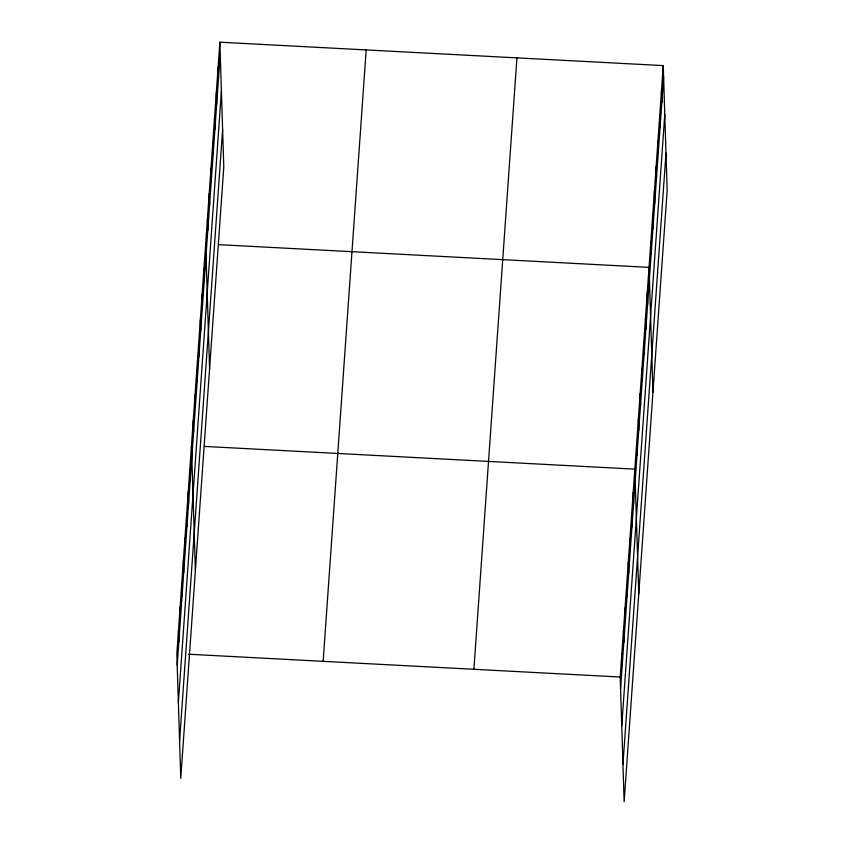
<?xml version="1.0" encoding="UTF-8"?>
<svg xmlns="http://www.w3.org/2000/svg" width="844" height="844" viewBox="0 0 844 844"><rect width="100%" height="100%" fill="white"/><g stroke="black" fill="none" stroke-linecap="round" stroke-linejoin="round"><path stroke-width="1.27" d="M219.862 42.2L176.839 653.615L180.753 778.4L223.787 166.985L219.862 42.2L663.247 65.6L667.161 190.385L624.138 801.8L620.213 677.015L663.247 65.6M177.198 665.178L220.231 53.763M178.379 702.535L221.402 91.131M179.582 741.032L222.616 129.628M323.147 661.337L366.18 49.923M473.895 669.292L516.929 57.877M620.572 688.577L663.606 77.173M621.754 725.945L664.777 114.531M622.956 764.432L665.99 153.028M218.501 244.644L649.047 267.369L652.961 392.154M204.301 446.413L634.846 469.137L638.76 593.923M188.391 654.216L620.213 677.015M661.464 90.825L661.833 102.388M659.691 116.039L660.05 127.613M657.919 141.264L658.278 152.827M656.147 166.49L656.505 178.052M654.364 191.704L654.733 203.277M652.591 216.929L652.961 228.492M650.819 242.144L651.178 253.717M647.264 292.583L647.633 304.156M645.491 317.808L645.86 329.371M643.719 343.033L644.077 354.596M641.946 368.248L642.305 379.821M640.163 393.473L640.533 405.036M638.391 418.687L638.76 430.261M636.619 443.912L636.977 455.475M633.222 492.231L633.58 503.794M631.597 515.325L631.956 526.899M629.962 538.43L630.331 549.993M628.337 561.524L628.706 573.087M626.712 584.618L627.081 596.191M625.087 607.722L625.457 619.285M623.463 630.816L623.832 642.379M621.838 653.91L622.207 665.483M218.09 67.425L218.459 78.988M216.317 92.64L216.676 104.213M214.545 117.865L214.903 129.427M212.762 143.079L213.131 154.652M210.989 168.304L211.359 179.867M209.217 193.519L209.576 205.092M207.445 218.744L207.803 230.306M205.662 243.969L209.586 368.754M203.889 269.183L204.259 280.757M202.117 294.408L202.476 305.971M200.344 319.623L200.703 331.196M198.562 344.848L198.931 356.411M196.789 370.073L197.158 381.636M195.017 395.287L195.375 406.861M193.244 420.512L193.603 432.075M191.461 445.727L195.386 570.523M189.837 468.831L190.206 480.394M188.212 491.925L188.581 503.488M186.587 515.019L186.957 526.593M184.963 538.124L185.332 549.687M183.338 561.218L183.707 572.791M181.713 584.312L182.072 595.885M180.088 607.416L180.447 618.979M178.464 630.51L178.822 642.084"/></g></svg>
